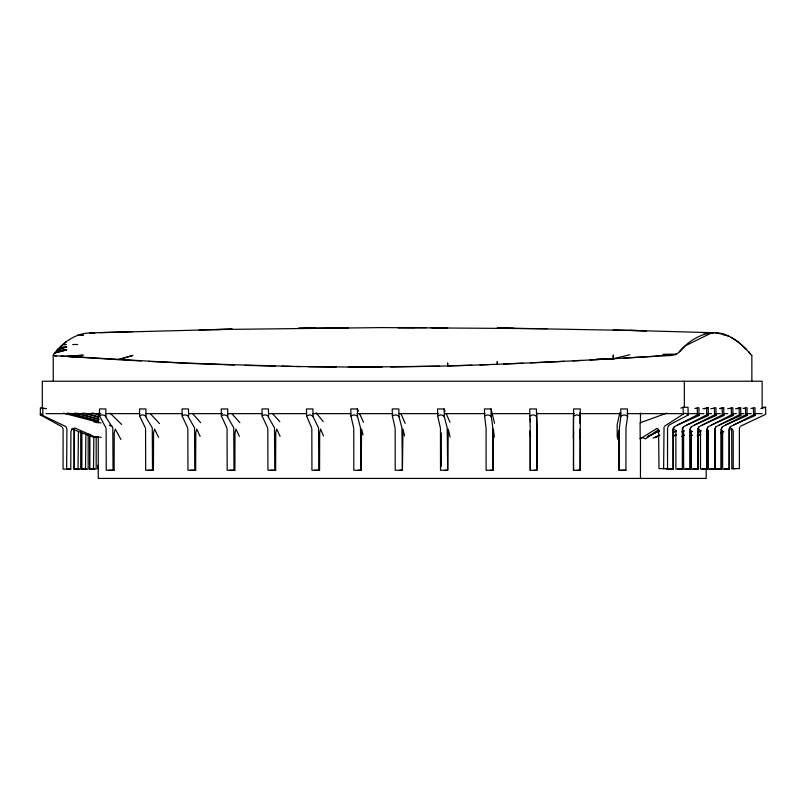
<?xml version="1.0" encoding="UTF-8"?>
<svg xmlns="http://www.w3.org/2000/svg" width="806" height="806" viewBox="0 0 806 806"><rect width="100%" height="100%" fill="white"/><g stroke="black" fill="none" stroke-linecap="round" stroke-linejoin="round"><path stroke-width="1.21" d="M80.731 431.724L80.701 469.102L74.192 469.102L74.202 429.235L74.152 469.102L75.401 469.102M82.877 469.102L81.618 469.102L81.668 432.973M88.197 434.222L88.166 469.102L81.658 469.102L81.608 432.903M90.866 469.102L89.617 469.102L89.668 434.222M96.186 436.711L96.166 469.102L89.657 469.102L89.607 435.401M537.3 437.003L536.605 412.521M573.56 427.835L573.58 408.944L580.239 408.944L580.239 470.261L573.509 470.261L573.55 428.752M619.3 470.261L619.351 428.752M663.62 468.598L664.033 427.079M641.193 437.87L642.906 437.618L645.606 438.857L658.583 429.568L658.986 468.598L667.529 468.588L667.539 428.651L668.204 426.162L669.564 424.802L688.173 415.03L688.022 407.272L683.085 407.272L680.768 408.108M671.962 469.102L673.262 469.102L673.282 429.165L674.209 426.676M681.261 469.102L682.561 469.102L682.581 429.165L683.508 426.676M688.949 469.102L690.218 469.102L690.228 429.165L691.155 426.676M696.716 469.102L697.986 469.102L698.449 427.593M705.834 469.102L707.104 469.102L707.124 429.165L708.051 426.676M713.673 469.102L714.942 469.102L714.962 429.165L715.889 426.676M720.02 469.102L721.289 469.102L721.31 429.165L722.236 426.676M727.969 469.102L729.239 469.102L729.259 429.165L730.186 426.676M79.109 469.102L78.031 469.102L78.424 431.724M86.574 469.102L85.507 469.102L85.889 434.595M94.574 469.102L93.496 469.102L93.879 437.064M486.078 428.752L486.099 470.261L493.02 470.261L493.383 429.094L494.34 437.094M577.428 470.261L580.098 470.261L580.199 435.754M68.48 469.102L70.777 469.102L70.908 431.724L71.774 429.366L74.696 427.936L95.491 437.124L101.163 437.315M109.062 470.261L114.099 470.261L114.22 432.882L115.329 429.094L120.89 439.482M148.385 470.261L153.442 470.261L153.563 432.882L154.571 429.094L158.621 437.406M190.589 470.261L195.656 470.261L195.777 432.882L196.745 429.094L200.13 436.368M229.811 470.261L234.889 470.261L234.999 432.882L235.967 429.094L239.352 436.368M270.564 470.261L275.632 470.261L275.753 432.882L276.72 429.094L280.105 436.368M314.481 470.261L319.569 470.261L319.69 432.882L320.576 429.094L323.518 435.955M358.277 470.261L361.038 470.261L361.642 429.094L363.012 434.807M395.162 428.752L395.212 470.261L402.406 470.261L402.99 429.094L404.552 435.955M729.239 336.414C711.9 327.004 691.82 337.311 680.133 350.892C674.521 358.7 662.643 353.975 654.946 356.302C585.891 360.383 516.787 364 447.632 365.904L447.632 363.174L447.632 365.904L438.021 366.186L356.564 367.133L296.134 366.498M440.459 428.752L440.509 470.261L447.703 470.261L448.287 429.094L450.111 437.094M530.267 431.2L530.277 470.261M61.83 426.676L40.3 414.838L40.381 407.786L46.476 408.733M573.368 438.031L573.479 430.525M580.048 438.242L580.169 429.094L580.199 432.882M580.028 423.281L580.189 412.521M573.519 412.521L573.308 430.656M497.262 364.221L497.332 361.461L497.332 364.221M530.277 430.525L530.509 436.892M620.408 470.261L625.919 470.261L625.98 427.835L627.582 416.702L627.411 408.944L620.751 408.944L620.902 415.997L619.401 427.835M617.446 439.169L618.807 430.525M40.3 414.838L41.318 413.659L42.869 415.543L66.062 426.676L66.918 429.165L66.636 469.102M619.925 412.521L617.174 424.47L617.205 436.842M53.246 381.47L53.226 355.033C61.588 343.437 74.827 333.382 89.678 332.938L232.299 329.191L199.163 329.916M739.908 427.079L739.374 428.732L739.384 468.598L733.228 468.598L733.218 431.22L732.624 429.527M673.625 427.593L673.06 429.235L673.07 469.102L666.592 469.102M682.924 427.593L682.36 429.235L682.37 469.102L675.891 469.102L675.871 431.724L675.247 430.041M690.682 427.593L690.107 429.235L690.127 469.102L683.629 469.102L683.599 431.724L682.974 430.041M707.567 427.593L707.003 429.235L707.013 469.102L700.515 469.102L700.495 431.724L699.87 430.041M715.406 427.593L714.841 429.235L714.851 469.102M721.753 427.593L721.189 429.235L721.199 469.102L708.353 469.102L708.333 431.724L707.698 430.041M729.702 427.593L729.138 429.235L729.148 469.102L722.65 469.102L722.629 431.724L722.005 430.041M691.457 426.676L714.569 414.838L715.396 413.659L715.899 414.395L716.05 415.543L694.571 424.964M716.181 426.676L739.303 414.838L740.12 413.659L743.867 413.649M699.225 426.676L722.347 414.838L723.163 413.659L723.667 414.395L723.818 415.543L702.348 424.964M708.343 426.676L731.465 414.838L732.281 413.659L732.785 414.395L732.936 415.543L711.466 424.964M722.529 426.676L745.651 414.838L746.467 413.659L746.971 414.395L747.122 415.543L725.652 424.964M730.478 426.676L753.6 414.838L754.416 413.659L754.92 414.395L755.071 415.543L733.601 424.964M674.4 426.676L697.442 414.838L698.308 413.659L698.852 414.395L699.014 415.543L677.614 424.964M683.7 426.676L706.741 414.838L707.608 413.659L708.152 414.395L708.313 415.543L686.913 424.964M698.933 426.676L698.006 429.165L697.895 469.102L691.397 469.102L691.377 431.724L690.752 430.041M679.428 351.748L685.322 345.814L711.597 332.898L713.532 332.777L703.467 332.959M666.814 413.146L640.085 422.807L640.206 438.887L640.901 437.97M664.587 426.162L683.679 413.851L685.604 413.146L688.173 415.03M105.908 427.835L99.581 415.997L99.994 415.523L102.422 414.818L104.891 415.553L112.79 427.835L113.052 470.261L106.251 470.261L106.12 428.752M145.372 427.835L139.619 415.997L140.032 415.523L142.481 414.818L144.969 415.553L152.263 427.835L152.505 470.261L153.442 470.261M187.647 427.835L182.156 415.997L182.569 415.523L185.027 414.818L187.536 415.553L194.538 427.835L194.77 470.261L195.656 470.261M226.879 427.835L221.378 415.997L221.801 415.523L224.259 414.818L226.758 415.553L233.76 427.835L233.992 470.261L234.889 470.261M267.622 427.835L262.131 415.997L262.555 415.523L265.013 414.818L267.511 415.553L274.514 427.835L274.745 470.261L275.632 470.261M311.66 427.835L306.592 415.997L309.484 414.818L311.993 415.553L313.081 416.702L318.541 427.835L318.753 470.261L319.569 470.261M353.663 427.835L350.953 415.997L353.915 414.818L356.464 415.553L357.562 416.702L360.504 427.835L361.038 470.261M395.071 427.835L392.381 415.997L395.343 414.818L397.892 415.553L398.99 416.702L401.902 427.835L402.406 470.261M440.368 427.835L437.668 415.997L440.63 414.818L443.189 415.553L444.287 416.702L447.199 427.835L447.703 470.261M486.028 427.835L484.608 415.997L487.6 414.818L490.169 415.553L491.267 416.702L492.688 426.465L493.02 470.261M530.177 427.835L529.895 415.997L532.897 414.818L535.466 415.553L536.564 416.702L536.867 426.465L536.907 470.261L534.398 470.261M573.731 415.997L576.743 414.818L579.312 415.553L580.411 416.702M620.902 415.997L623.925 414.818L626.484 415.553L627.582 416.702M751.666 355.517L748.502 351.638M54.224 353.28L66.646 349.905L56.692 350.59L58.143 349.079L66.646 347.094L59.624 347.537L66.646 347.094L58.133 349.089M54.717 352.796L66.646 349.905L56.722 350.56M61.105 346.137L66.001 341.986L64.057 343.517M706.368 437.97L707.416 437.628L708.373 438.887L708.333 433.94M647.168 437.084L659.409 430.787M655.359 437.648L659.812 435.361M672.96 432.51L676.315 430.787M672.929 436.509L676.274 434.797M684.082 430.787L681.856 431.935L684.062 430.958M682.047 436.509L684.274 435.361M692.082 431.361L689.855 432.51L692.062 431.472M689.886 436.509L692.112 435.361M701.039 430.787L697.694 432.51L701.019 430.958M697.341 435.935L700.696 434.222M706.409 435.361L708.645 434.222M720.514 433.255L723.848 431.633M763.383 407.272L765.609 407.272L765.7 414.334L740.643 426.162M676.536 354.076L675.247 354.65M648.165 436.076L659.278 430.958M653.011 438.121L659.681 435.059M672.939 432.5L676.284 430.958M672.909 436.076L676.254 434.545M682.027 436.076L684.254 435.059M689.855 436.076L692.092 435.059M697.321 435.562L700.666 434.031M706.247 431.472L708.474 430.444M706.388 435.059L708.625 434.031M719.305 424.964L740.774 415.543L740.694 407.786L735.546 408.753M640.206 438.887L656.92 428.399L658.059 428.852M694.843 408.44L698.943 407.786L699.014 415.543M702.923 408.773L708.242 407.786L708.313 415.543M704.595 408.773L708.242 407.786M710.821 408.753L715.97 407.786L716.05 415.543M719.788 408.43L723.748 407.786L723.818 415.543M720.171 408.753L723.748 407.786M727.707 408.753L732.856 407.786L732.936 415.543M737.117 408.753L740.694 407.786M743.082 408.43L747.041 407.786L747.122 415.543M751.041 408.43L755 407.786L755.071 415.543M760.834 408.561L765.609 407.272M596.722 359.617L596.722 359.013L613.235 358.73L613.285 354.932L613.295 358.73L629.849 354.731M707.134 333.553L707.708 333.442M665.605 355.627L623.602 358.106M606.948 359.103L613.195 358.73M572.995 360.887L581.479 360.413M613.306 358.73L615.109 358.63M589.972 359.97L598.455 359.526M480.023 364.967L488.607 364.604M530.459 362.811L564.361 361.32M503.669 363.969L523.023 363.174M99.783 332.606L132.909 331.619M447.612 365.904L471.772 365.259M439.562 366.156L390.749 366.982M215.736 329.533L381.379 327.599L547.022 328.677M62.586 344.746L66.364 344.676M72.661 344.565L77.698 344.464M315.116 328.032L298.552 328.254L348.252 327.82L331.689 327.881M382.195 367.002L348.252 367.133M397.942 327.649L426.344 327.639M152.505 470.261L145.685 470.261L145.564 428.752M194.77 470.261L187.949 470.261L187.838 428.752M233.992 470.261L227.181 470.261L227.06 428.752M274.745 470.261L267.924 470.261L267.814 428.752M318.753 470.261L311.932 470.261L311.831 428.752M360.625 470.261L353.814 470.261L353.763 428.752M399.615 470.261L402.023 470.261M444.902 470.261L447.32 470.261M663.147 468.598L667.529 468.588M668.214 469.102L673.262 469.102M677.514 469.102L682.561 469.102M685.231 469.102L690.218 469.102M692.999 469.102L697.986 469.102M702.117 469.102L707.104 469.102M709.955 469.102L714.942 469.102M716.302 469.102L721.289 469.102M724.251 469.102L729.239 469.102M490.411 470.261L492.869 470.261M625.919 470.261L618.907 470.261L618.847 431.2M358.408 411.161L357.401 408.944L350.822 408.944L350.953 415.997M445.103 411.161L444.126 408.944L437.537 408.944L437.668 415.997M494.521 423.281L491.106 408.944L484.477 408.944L484.608 415.997M45.962 413.649L100.79 413.649M105.667 413.649L139.871 413.649M146.007 413.649L182.458 413.649M188.735 413.649L222.587 413.649M227.604 413.649L261.97 413.649M269.345 413.649L306.361 413.649M312.526 413.649L350.781 413.649M356.977 413.649L392.895 413.649M399.071 413.649L438.686 413.649M444.972 413.649L485.051 413.649M491.207 413.649L529.441 413.649M536.947 413.649L574.456 413.649M579.464 413.649L620.751 413.649M627.018 413.649L681.866 413.649M687.73 413.649L696.515 413.649M699.014 413.649L704.031 413.649M707.799 413.649L711.557 413.649M716.574 413.649L720.292 413.649M722.781 413.649L727.737 413.649M732.704 413.649L736.422 413.649M746.356 413.649L751.313 413.649M755.041 413.649L762.144 413.649M730.81 428.852L731.687 431.22L731.818 468.588L735.928 468.598M69.135 469.102L63.07 469.102L63.09 429.235L62.556 427.593M74.152 469.102L78.343 469.102M81.618 469.102L85.809 469.102M89.617 469.102L93.808 469.102M397.942 327.579L414.506 327.599M731.818 468.588L733.944 468.598M66.948 469.102L70.777 469.102M113.052 470.261L114.099 470.261M432.258 327.659L447.632 327.74L431.069 327.639M513.896 328.233L497.332 328.042L646.412 330.732M336.112 367.032L308.577 366.77M53.226 355.033L54.536 355.768L66.304 356.353L83.209 355.184L66.646 356.353L186.569 363.345L292.054 366.408M281.989 366.216L300.316 366.579M245.105 365.36L275.531 366.125M613.285 329.936L712.675 332.697M629.849 330.339L646.412 330.782M98.473 437.114L92.599 436.902L71.805 428.913M234.395 365.068L150.974 361.511M89.678 332.938L94.816 333.331M722.67 334.591C734.185 336.445 742.961 345.663 750.446 353.854M148.657 361.39L149.473 361.431M56.48 355.909L54.536 355.768M141.06 360.957L118.321 359.657L132.909 355.406L118.301 359.657L75.552 356.987M61.105 356.061L82.514 357.431L68.329 356.494M715.476 332.807L725.188 334.702M63.462 413.176L101.082 422.999M93.708 421.729L97.335 422.676M96.085 413.609L98.473 414.254M92.186 412.964L98.161 414.576M85.638 413.287L98.755 416.843M82.927 412.964L98.443 417.165M77.638 413.287L99.108 419.11M74.928 412.964L98.806 419.432M70.172 413.287L98.806 421.054M67.462 412.964L98.503 421.377M697.643 428.913L699.225 429.366M673.03 428.913L674.612 429.366M730.518 428.399L732.019 428.852M731.022 337.301L738.79 342.5L746.558 349.562M110.221 413.256L121.666 424.47M150.148 413.508L159.487 423.563M272.488 413.508L279.793 421.729M231.735 413.508L239.856 422.646M192.513 413.508L200.634 422.646M316.103 412.823L323.266 421.558M740.12 413.659L740.774 415.543M359.426 413.377L363.476 422.253M446.081 413.377L450.01 422.253M400.794 413.377L405.206 423.362M530.267 418.495L530.459 422.082M683.085 407.272L683.297 414.334M753.419 407.786L753.6 414.838M745.469 407.786L745.651 414.838M739.122 407.786L739.303 414.838M731.284 407.786L731.465 414.838M722.166 407.786L722.347 414.838M714.398 407.786L714.569 414.838M706.57 407.786L706.741 414.838M697.271 407.786L697.442 414.838M537.199 437.094L537.008 429.094L536.856 470.261L530.177 470.261L530.187 428.752M97.768 465.243L97.858 468.911M536.564 416.702L536.393 408.944L529.744 408.944L529.895 415.997M491.106 408.944L491.267 416.702M444.126 408.944L444.287 416.702M398.99 416.702L398.829 408.944L392.25 408.944L392.381 415.997M357.401 408.944L357.562 416.702M313.081 416.702L312.919 408.944L306.481 408.944L306.592 415.997M268.589 416.702L268.438 408.944L262.031 408.944L262.131 415.997M227.836 416.702L227.685 408.944L221.277 408.944L221.378 415.997M188.614 416.702L188.463 408.944L182.055 408.944L182.156 415.997M146.047 416.702L145.896 408.944L139.509 408.944L139.619 415.997M105.969 416.702L105.818 408.944L99.481 408.944L99.581 415.997M42.839 407.786L42.869 415.543M573.489 431.2L573.509 470.261M751.847 355.325L751.867 381.51M714.68 431.724L714.7 469.102M441.265 432.882L441.285 466.523M762.144 408.662L762.144 381.238L42.305 381.238L42.305 408.662M706.177 468.367L706.177 478.421L98.261 478.421L98.261 436.963M684.334 381.238L684.334 407.413M640.468 413.095L640.468 423.15M640.468 438.222L640.468 478.421M98.261 413.095L98.261 423.15M83.209 335.105L77.598 335.356L83.209 335.105M675.891 354.378L662.975 354.449L675.912 354.368M111.762 425.961L109.263 425.266L111.702 425.961"/></g></svg>
